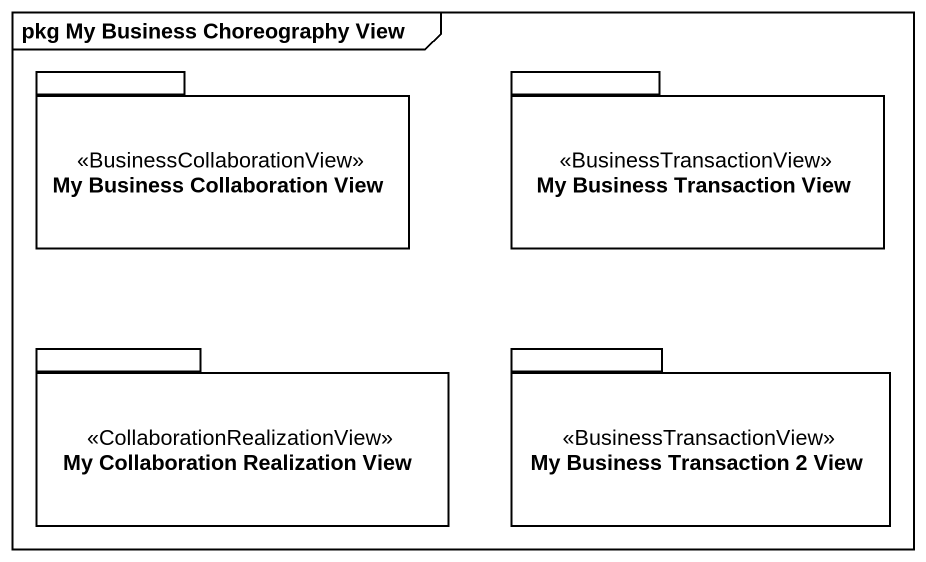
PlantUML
@startuml
mainframe pkg My Business Choreography View
package "My Business Collaboration View" as My_Business_Collaboration <<BusinessCollaborationView>> {
}
package "My Business Transaction View" as My_Business_Transaction_View <<BusinessTransactionView>> {
}
package "My Collaboration Realization View" as My_Collaboration <<CollaborationRealizationView>> {
}
package "My Business Transaction 2 View" as My_Business_Transaction_2 <<BusinessTransactionView>> {
}
@enduml
